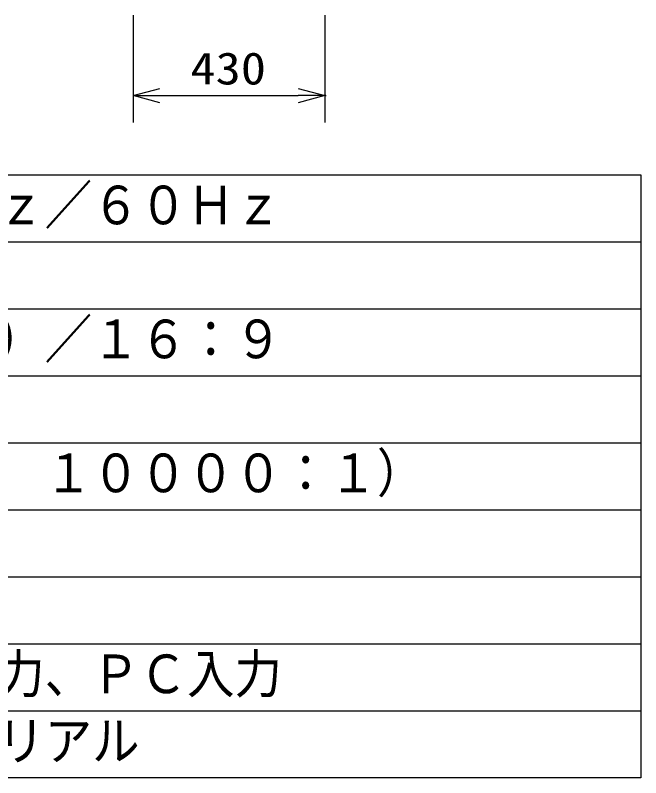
# Model space of a CAD drawing. Units: millimetres, scale not verified. Extents: x -63 to 63, y -57 to 57.
# Drawn here: x 15.8 to 62.5, y -56.5 to 0.4 of the extents above; entities that cross this region are included whole.
import ezdxf
from ezdxf.enums import TextEntityAlignment as Align

# ---------------------------------------------------------------- set-up
doc = ezdxf.new("R2010")
doc.units = ezdxf.units.MM
doc.header["$LTSCALE"] = 0.190236
doc.header["$PDMODE"] = 32
doc.header["$PDSIZE"] = 0.0951
for name, color, linetype in [('0-1_MOJI1', 2, 'Continuous'), ('0-2_WAKU', 1, 'Continuous'), ('0-3_GAIKEI', 7, 'Continuous'), ('0-4_SUNPO', 3, 'Continuous')]:
    doc.layers.add(name, color=color, linetype=linetype)
doc.styles.add('ＭＳ ゴシック', font='')
doc.styles.get('ＭＳ ゴシック').set_extended_font_data('MS Gothic')

# ---------------------------------------------------------------- blocks, each defined once
blk = doc.blocks.new('_OPEN30')
at = {"layer": '0-4_SUNPO', "color": 7}
blk.add_line((0, 0), (-1, 0), dxfattribs=at)
blk.add_lwpolyline([(-1, 0.26795), (0, 0), (-1, -0.26795)], dxfattribs=at)

msp = doc.modelspace()

# ---------------------------------------------------------------- linework, layer by layer
at = {"layer": '0-2_WAKU', "color": 4}
for p, q in [((-62.5001, -11.5), (62.5001, -11.5)), ((62.5001, -11.5), (62.5001, -56.5001)), ((62.5001, -56.5001), (-62.5001, -56.5001))]:
    msp.add_line(p, q, dxfattribs=at)
at = {"layer": '0-2_WAKU'}
for p, q in [((-62.5001, -16.5), (62.5001, -16.5)), ((-62.5001, -21.5), (62.5001, -21.5)), ((-62.5001, -26.5), (62.5001, -26.5)), ((-62.5001, -31.5001), (62.5001, -31.5001)), ((-62.5001, -36.5001), (62.5001, -36.5001)), ((-62.5001, -41.5001), (62.5001, -41.5001)), ((-62.5001, -46.5001), (62.5001, -46.5001)), ((-62.5001, -51.5001), (62.5001, -51.5001))]:
    msp.add_line(p, q, dxfattribs=at)
at = {"layer": '0-3_GAIKEI', "color": 3}
for p, q in [((24.5934, 0.415), (24.5934, -7.5851)), ((38.9181, 0.415), (38.9181, -7.5851)), ((26.5934, -5.585), (36.9181, -5.585))]:
    msp.add_line(p, q, dxfattribs=at)
at = {"layer": '0-4_SUNPO', "color": 7}
msp.add_point((38.9181, -5.585), dxfattribs=at)

# ---------------------------------------------------------------- block references
at = {"layer": '0-3_GAIKEI', "xscale": 2, "yscale": 2, "rotation": 180}
msp.add_blockref('_OPEN30', (24.5934, -5.585), dxfattribs=at)
at = {"layer": '0-3_GAIKEI', "xscale": 2, "yscale": 2}
msp.add_blockref('_OPEN30', (38.9181, -5.585), dxfattribs=at)

# ---------------------------------------------------------------- texts
at = {"layer": '0-1_MOJI1', "style": 'ＭＳ ゴシック', "width": 0.9}
for s, p in [('ＡＣ１００Ｖ\u3000５０Ｈｚ／６０Ｈｚ', (-21, -16.0551)), ('５８ｖ型（１４８ｃｍ）／１６：９', (-21, -26.0552)), ('４０００：１（ＭＡＸ\u3000１００００：１）', (-21, -36.0552)), ('ビデオ入力、Ｓ映像入力、ＰＣ入力', (-21, -51.0552)), ('外部スピーカ入力、シリアル', (-21, -56.0552))]:
    msp.add_text(s, height=2.887, dxfattribs=at).set_placement(p, align=Align.BOTTOM_LEFT)
at = {"layer": '0-3_GAIKEI', "color": 3, "style": 'ＭＳ ゴシック', "width": 1.15}
msp.add_text('430', height=2.406, dxfattribs=at).set_placement((28.8686, -5.4755), align=Align.BOTTOM_LEFT)

doc.saveas('drawing.dxf')
